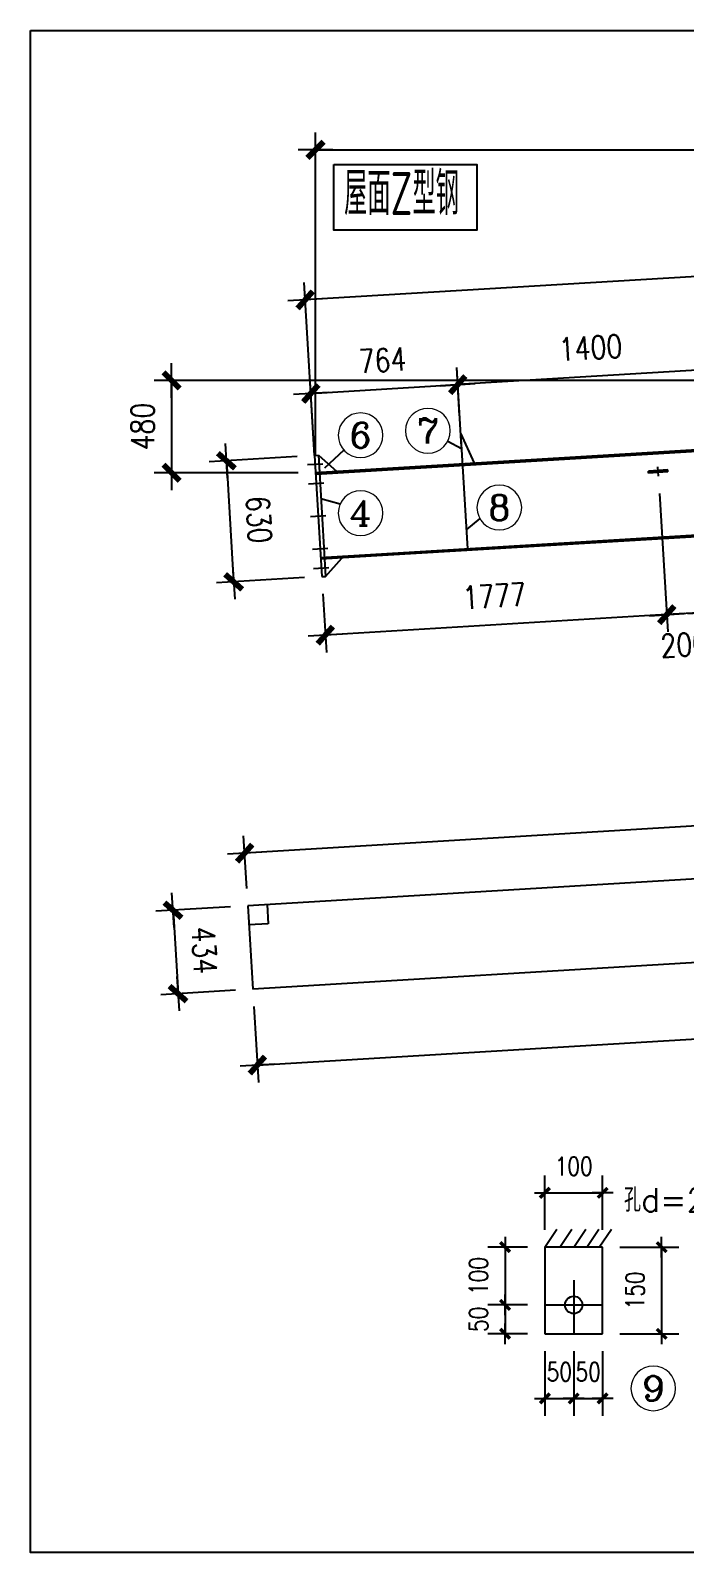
# Model space of a CAD drawing. Header units: millimetres. Extents: x 1471994 to 4527627, y -5186613 to -1927582.
# Drawn here: x 1510356 to 1513754, y -1993261 to -1985355 of the extents above; entities that cross this region are included whole.
import ezdxf
from ezdxf.enums import TextEntityAlignment as Align

# ---------------------------------------------------------------- set-up
doc = ezdxf.new("R2010")
doc.units = ezdxf.units.MM
doc.header["$LTSCALE"] = 1000
doc.header["$PDMODE"] = 34
doc.linetypes.add('CENTER', pattern=[50.8, 31.75, -6.35, 6.35, -6.35])
doc.layers.add('轴线层', color=1, linetype='CENTER', lineweight=15)
doc.layers.add('钢架', color=7, linetype='Continuous', lineweight=25)
doc.styles.add('COMPLEX', font='COMPLEX')
doc.styles.add('DIM_FONT', font='simplex.shx', dxfattribs={"width": 0.8, "bigfont": 'hztxt.shx'})
doc.styles.add('hz', font='gbenor.shx', dxfattribs={"width": 0.75, "height": 100, "bigfont": 'gbcbig.shx'})
doc.styles.get("Standard").update_dxf_attribs({"font": 'txt', "bigfont": 'gbcbig.shx'})
doc.dimstyles.new('WGH(1)', dxfattribs={"dimscale": 1.2, "dimtxt": 100, "dimasz": 0.5, "dimexe": 75, "dimexo": 75, "dimgap": 75, "dimtad": 1, "dimdec": 0, "dimzin": 0, "dimdsep": 46, "dimtxsty": 'DIM_FONT', "dimblk1": '_DIMX', "dimblk2": '_DIMX', "dimsah": 1, "dimcen": 0.09, "dimclrd": 3, "dimclre": 3, "dimclrt": 7, "dimadec": 0, "dimazin": 0, "dimtfac": 1, "dimtdec": 0, "dimtix": 1, "dimtmove": 2, "dimatfit": 3, "dimldrblk": '_DIMX', "dimfxl": 1, "dimtolj": 1, "dimtzin": 0, "dimarcsym": 0})
doc.dimstyles.new('WGH(3)', dxfattribs={"dimscale": 1.2, "dimtxt": 100, "dimasz": 0.3, "dimexe": 75, "dimexo": 75, "dimgap": 75, "dimtad": 1, "dimdec": 0, "dimlfac": 0.333333, "dimzin": 0, "dimdsep": 46, "dimtxsty": 'DIM_FONT', "dimblk1": '_DIMX', "dimblk2": '_DIMX', "dimsah": 1, "dimcen": 0.09, "dimclrd": 3, "dimclre": 3, "dimclrt": 7, "dimazin": 0, "dimtfac": 1, "dimtdec": 0, "dimtix": 1, "dimtmove": 2, "dimatfit": 3, "dimldrblk": '_DIMX', "dimfxl": 1, "dimtolj": 1, "dimtzin": 0, "dimarcsym": 0})

# ---------------------------------------------------------------- blocks, each defined once
blk = doc.blocks.new('_DIMX')
blk.add_line((-150, 0), (150, 0))
at = {"const_width": 50}
blk.add_lwpolyline([(-70, -70), (70, 70)], dxfattribs=at)
blk = doc.blocks.new('*D999')
at = {"color": 3, "lineweight": -2}
for p, q in [((1513982.7, -1987273.3), (1513967.6, -1987021)), ((1512585.2, -1987357.1), (1512570.1, -1987104.8)), ((1513972.4, -1987110.8), (1512576.1, -1987194.6))]:
    blk.add_line(p, q, dxfattribs=at)
at = {"layer": 'Defpoints', "color": 0}
for p in [(1512575.5, -1987194.7), (1513988.1, -1987363.1), (1512590.6, -1987447)]:
    blk.add_point(p, dxfattribs=at)
at = {"color": 3, "lineweight": -2, "xscale": 0.6, "yscale": 0.6, "zscale": 0.6}
for p, rotation in [((1513973, -1987110.8), 3.433630362579523), ((1512575.5, -1987194.7), 183.4336303625795)]:
    blk.add_blockref('_DIMX', p, dxfattribs=dict(at, rotation=rotation))
at = {"color": 7, "insert": (1513265.2, -1987003), "char_height": 120, "attachment_point": 5, "rotation": 3.43363, "style": 'DIM_FONT'}
blk.add_mtext('\\A1;1400', dxfattribs=at)
blk = doc.blocks.new('*D1000')
at = {"color": 3, "lineweight": -2}
for p, q in [((1511831.8, -1987562.6), (1511807.1, -1987150.6)), ((1512594.8, -1987516.9), (1512570.1, -1987104.8)), ((1511813, -1987240.4), (1512574.9, -1987194.7))]:
    blk.add_line(p, q, dxfattribs=at)
at = {"layer": 'Defpoints', "color": 0}
for p in [(1512575.5, -1987194.7), (1512600.2, -1987606.7), (1511837.2, -1987652.5)]:
    blk.add_point(p, dxfattribs=at)
at = {"color": 3, "lineweight": -2, "xscale": 0.6, "yscale": 0.6, "zscale": 0.6}
for p, rotation in [((1512575.5, -1987194.7), 3.433630362453307), ((1511812.4, -1987240.4), 183.4336303624533)]:
    blk.add_blockref('_DIMX', p, dxfattribs=dict(at, rotation=rotation))
at = {"color": 7, "insert": (1512185, -1987067.8), "char_height": 120, "attachment_point": 5, "rotation": 3.43363, "style": 'DIM_FONT'}
blk.add_mtext('\\A1;764', dxfattribs=at)
blk = doc.blocks.new('*D1001')
at = {"color": 3, "lineweight": -2}
for p, q in [((1519831.8, -1987082.6), (1519777.9, -1986184.5)), ((1519782.7, -1986274.4), (1511783.9, -1986754.3)), ((1511831.8, -1987562.6), (1511777.9, -1986664.5))]:
    blk.add_line(p, q, dxfattribs=at)
at = {"layer": 'Defpoints', "color": 0}
for p in [(1511783.3, -1986754.3), (1519837.2, -1987172.5), (1511837.2, -1987652.5)]:
    blk.add_point(p, dxfattribs=at)
at = {"color": 3, "lineweight": -2, "xscale": 0.6, "yscale": 0.6, "zscale": 0.6}
for p, rotation in [((1519783.3, -1986274.3), 3.433630362448747), ((1511783.3, -1986754.3), 183.4336303624488)]:
    blk.add_blockref('_DIMX', p, dxfattribs=dict(at, rotation=rotation))
at = {"color": 7, "insert": (1515774.3, -1986364.6), "char_height": 120, "attachment_point": 5, "rotation": 3.43363, "style": 'DIM_FONT'}
blk.add_mtext('\\A1;8014', dxfattribs=at)
blk = doc.blocks.new('*D1002')
at = {"color": 3, "lineweight": -2}
for p, q in [((1511741.9, -1987568), (1511284.3, -1987595.5)), ((1511374.2, -1987590.7), (1511411.8, -1988218.4)), ((1511779.7, -1988196.9), (1511322, -1988224.4))]:
    blk.add_line(p, q, dxfattribs=at)
at = {"layer": 'Defpoints', "color": 0}
for p in [(1511831.8, -1987562.6), (1511869.5, -1988191.5), (1511411.9, -1988219)]:
    blk.add_point(p, dxfattribs=at)
at = {"color": 3, "lineweight": -2, "xscale": 0.6, "yscale": 0.6, "zscale": 0.6}
for p, rotation in [((1511374.1, -1987590.1), 93.4336303624412), ((1511411.9, -1988219), 273.4336303624412)]:
    blk.add_blockref('_DIMX', p, dxfattribs=dict(at, rotation=rotation))
at = {"color": 7, "insert": (1511542.7, -1987895.5), "char_height": 120, "attachment_point": 5, "rotation": 273.43363, "style": 'DIM_FONT'}
blk.add_mtext('\\A1;630', dxfattribs=at)
blk = doc.blocks.new('*D1004')
at = {"color": 3, "lineweight": -2}
for p, q in [((1511837.2, -1987562.5), (1511837.2, -1985884.9)), ((1519837.2, -1987082.5), (1519837.2, -1985884.9)), ((1511837.8, -1985974.9), (1519836.6, -1985974.9))]:
    blk.add_line(p, q, dxfattribs=at)
at = {"layer": 'Defpoints', "color": 0}
for p in [(1519837.2, -1985974.9), (1519837.2, -1987172.5), (1511837.2, -1987652.5)]:
    blk.add_point(p, dxfattribs=at)
at = {"color": 3, "lineweight": -2, "xscale": 0.6, "yscale": 0.6, "zscale": 0.6, "rotation": 180}
blk.add_blockref('_DIMX', (1511837.2, -1985974.9), dxfattribs=at)
at = {"color": 3, "lineweight": -2, "xscale": 0.6, "yscale": 0.6, "zscale": 0.6}
blk.add_blockref('_DIMX', (1519837.2, -1985974.9), dxfattribs=at)
at = {"color": 7, "insert": (1515837.2, -1985824.9), "char_height": 120, "attachment_point": 5, "style": 'DIM_FONT'}
blk.add_mtext('\\A1;8000', dxfattribs=at)
blk = doc.blocks.new('*D1005')
at = {"color": 3, "lineweight": -2}
for p, q in [((1519747.2, -1987172.5), (1510999.2, -1987172.5)), ((1511089.2, -1987173.1), (1511089.2, -1987651.9)), ((1511747.2, -1987652.5), (1510999.2, -1987652.5))]:
    blk.add_line(p, q, dxfattribs=at)
at = {"layer": 'Defpoints', "color": 0}
for p in [(1519837.2, -1987172.5), (1511089.2, -1987652.5), (1511837.2, -1987652.5)]:
    blk.add_point(p, dxfattribs=at)
at = {"color": 3, "lineweight": -2, "xscale": 0.6, "yscale": 0.6, "zscale": 0.6}
for p, rotation in [((1511089.2, -1987172.5), 90), ((1511089.2, -1987652.5), 270)]:
    blk.add_blockref('_DIMX', p, dxfattribs=dict(at, rotation=rotation))
at = {"color": 7, "insert": (1510939.2, -1987412.5), "char_height": 120, "attachment_point": 5, "rotation": 90, "style": 'DIM_FONT'}
blk.add_mtext('\\A1;480', dxfattribs=at)
blk = doc.blocks.new('*D1009')
at = {"color": 3, "lineweight": -2}
for p, q in [((1513623.5, -1987760.7), (1513666.6, -1988479.1)), ((1513842.6, -1988073.1), (1513866.2, -1988467.2)), ((1513860.2, -1988377.4), (1513661.8, -1988389.3))]:
    blk.add_line(p, q, dxfattribs=at)
at = {"layer": 'Defpoints', "color": 0}
for p in [(1513618.1, -1987670.8), (1513837.2, -1987983.3), (1513661.2, -1988389.3)]:
    blk.add_point(p, dxfattribs=at)
at = {"color": 3, "lineweight": -2, "xscale": 0.6, "yscale": 0.6, "zscale": 0.6}
for p, rotation in [((1513661.2, -1988389.3), 183.4336303625513), ((1513860.8, -1988377.3), 3.433630362551305)]:
    blk.add_blockref('_DIMX', p, dxfattribs=dict(at, rotation=rotation))
at = {"color": 7, "insert": (1513752, -1988545.4), "char_height": 120, "attachment_point": 5, "rotation": 3.43363, "style": 'DIM_FONT'}
blk.add_mtext('\\A1;200', dxfattribs=at)
blk = doc.blocks.new('*D1010')
at = {"color": 3, "lineweight": -2}
for p, q in [((1513623.5, -1987760.7), (1513666.6, -1988479.1)), ((1511874.9, -1988281.3), (1511893.2, -1988585.5)), ((1513660.6, -1988389.3), (1511888.4, -1988495.7))]:
    blk.add_line(p, q, dxfattribs=at)
at = {"layer": 'Defpoints', "color": 0}
for p in [(1513618.1, -1987670.8), (1511869.5, -1988191.5), (1511887.8, -1988495.7)]:
    blk.add_point(p, dxfattribs=at)
at = {"color": 3, "lineweight": -2, "xscale": 0.6, "yscale": 0.6, "zscale": 0.6}
for p, rotation in [((1513661.2, -1988389.3), 3.433630362551305), ((1511887.8, -1988495.7), 183.4336303625513)]:
    blk.add_blockref('_DIMX', p, dxfattribs=dict(at, rotation=rotation))
at = {"color": 7, "insert": (1512765.5, -1988292.8), "char_height": 120, "attachment_point": 5, "rotation": 3.43363, "style": 'DIM_FONT'}
blk.add_mtext('\\A1;1777', dxfattribs=at)
blk = doc.blocks.new('*D1031')
at = {"color": 3, "lineweight": -2}
for p, q in [((1511395.5, -1989906.7), (1511007, -1989930)), ((1511096.9, -1989925.2), (1511122.8, -1990357.2)), ((1511421.5, -1990339.9), (1511033, -1990363.2))]:
    blk.add_line(p, q, dxfattribs=at)
at = {"layer": 'Defpoints', "color": 0}
for p in [(1511485.4, -1989901.3), (1511511.4, -1990334.5), (1511122.8, -1990357.8)]:
    blk.add_point(p, dxfattribs=at)
at = {"color": 3, "lineweight": -2, "xscale": 0.6, "yscale": 0.6, "zscale": 0.6}
for p, rotation in [((1511096.8, -1989924.6), 93.43363036247999), ((1511122.8, -1990357.8), 273.43363036248)]:
    blk.add_blockref('_DIMX', p, dxfattribs=dict(at, rotation=rotation))
at = {"color": 7, "insert": (1511259.6, -1990132.2), "char_height": 120, "attachment_point": 5, "rotation": 273.43363, "style": 'DIM_FONT'}
blk.add_mtext('\\A1;434', dxfattribs=at)
blk = doc.blocks.new('*D1033')
at = {"color": 3, "lineweight": -2}
for p, q in [((1519439.5, -1989333.9), (1519423.1, -1989060.5)), ((1519427.9, -1989150.3), (1511469.6, -1989627.8)), ((1511480, -1989811.4), (1511463.6, -1989538))]:
    blk.add_line(p, q, dxfattribs=at)
at = {"layer": 'Defpoints', "color": 0}
for p in [(1519444.9, -1989423.7), (1511469, -1989627.9), (1511485.4, -1989901.3)]:
    blk.add_point(p, dxfattribs=at)
at = {"color": 3, "lineweight": -2, "xscale": 0.6, "yscale": 0.6, "zscale": 0.6}
for p, rotation in [((1519428.5, -1989150.3), 3.433630362453304), ((1511469, -1989627.9), 183.4336303624533)]:
    blk.add_blockref('_DIMX', p, dxfattribs=dict(at, rotation=rotation))
at = {"color": 7, "insert": (1515439.8, -1989239.3), "char_height": 120, "attachment_point": 5, "rotation": 3.43363, "style": 'DIM_FONT'}
blk.add_mtext('\\A1;7974', dxfattribs=at)
blk = doc.blocks.new('*D1034')
at = {"color": 3, "lineweight": -2}
for p, q in [((1519450.3, -1989948.3), (1519474, -1990342.5)), ((1511535.6, -1990728.6), (1519468, -1990252.7)), ((1511516.7, -1990424.3), (1511540.4, -1990818.5))]:
    blk.add_line(p, q, dxfattribs=at)
at = {"layer": 'Defpoints', "color": 0}
for p in [(1519444.9, -1989858.5), (1519468.6, -1990252.6), (1511511.4, -1990334.5)]:
    blk.add_point(p, dxfattribs=at)
at = {"color": 3, "lineweight": -2, "xscale": 0.6, "yscale": 0.6, "zscale": 0.6}
for p, rotation in [((1519468.6, -1990252.6), 3.433630362443689), ((1511535, -1990728.6), 183.4336303624437)]:
    blk.add_blockref('_DIMX', p, dxfattribs=dict(at, rotation=rotation))
at = {"color": 7, "insert": (1515492.8, -1990340.9), "char_height": 120, "attachment_point": 5, "rotation": 3.43363, "style": 'DIM_FONT'}
blk.add_mtext('\\A1;7948', dxfattribs=at)
blk = doc.blocks.new('轴线标号')
at = {"lineweight": 13}
blk.add_circle((0, 0), 0.5, dxfattribs=at)
at = {"layer": '钢架', "lineweight": 13, "style": 'COMPLEX', "width": 1.041667}
blk.add_attdef('A', text='', height=0.56, dxfattribs=at).set_placement((-0.25, -0.28), (0.25, -0.28), align=Align.FIT)
blk = doc.blocks.new('*D1050')
at = {"color": 3, "lineweight": -2}
for p, q in [((1512938, -1991674.5), (1512731.6, -1991674.5)), ((1512821.6, -1991674.2), (1512821.6, -1991673.8)), ((1512821.6, -1991674.5), (1512821.6, -1991974.5)), ((1512938, -1991974.5), (1512731.6, -1991974.5)), ((1512821.6, -1991974.9), (1512821.6, -1991975.3))]:
    blk.add_line(p, q, dxfattribs=at)
at = {"layer": 'Defpoints', "color": 0}
for p in [(1513028, -1991674.5), (1512821.6, -1991974.5), (1513028, -1991974.5)]:
    blk.add_point(p, dxfattribs=at)
at = {"color": 3, "lineweight": -2, "xscale": 0.36, "yscale": 0.36, "zscale": 0.36}
for p, rotation in [((1512821.6, -1991674.5), 270), ((1512821.6, -1991974.5), 90)]:
    blk.add_blockref('_DIMX', p, dxfattribs=dict(at, rotation=rotation))
at = {"color": 7, "insert": (1512683.6, -1991824.5), "char_height": 96, "attachment_point": 5, "rotation": 90, "style": 'DIM_FONT'}
blk.add_mtext('\\A1;100', dxfattribs=at)
blk = doc.blocks.new('*D1051')
at = {"color": 3, "lineweight": -2}
for p, q in [((1512938, -1991974.5), (1512731.6, -1991974.5)), ((1512821.6, -1991974.2), (1512821.6, -1991973.8)), ((1512821.6, -1991974.5), (1512821.6, -1992124.5)), ((1512938, -1992124.5), (1512731.6, -1992124.5)), ((1512821.6, -1992124.9), (1512821.6, -1992125.3))]:
    blk.add_line(p, q, dxfattribs=at)
at = {"layer": 'Defpoints', "color": 0}
for p in [(1513028, -1991974.5), (1512821.6, -1992124.5), (1513028, -1992124.5)]:
    blk.add_point(p, dxfattribs=at)
at = {"color": 3, "lineweight": -2, "xscale": 0.36, "yscale": 0.36, "zscale": 0.36}
for p, rotation in [((1512821.6, -1991974.5), 270), ((1512821.6, -1992124.5), 90)]:
    blk.add_blockref('_DIMX', p, dxfattribs=dict(at, rotation=rotation))
at = {"color": 7, "insert": (1512683.6, -1992049.5), "char_height": 96, "attachment_point": 5, "rotation": 90, "style": 'DIM_FONT'}
blk.add_mtext('\\A1;50', dxfattribs=at)
blk = doc.blocks.new('*D1052')
at = {"color": 3, "lineweight": -2}
for p, q in [((1513418, -1991674.5), (1513724.6, -1991674.5)), ((1513634.6, -1991674.9), (1513634.6, -1992124.2)), ((1513418, -1992124.5), (1513724.6, -1992124.5))]:
    blk.add_line(p, q, dxfattribs=at)
at = {"layer": 'Defpoints', "color": 0}
for p in [(1513328, -1991674.5), (1513328, -1992124.5), (1513634.6, -1992124.5)]:
    blk.add_point(p, dxfattribs=at)
at = {"color": 3, "lineweight": -2, "xscale": 0.36, "yscale": 0.36, "zscale": 0.36}
for p, rotation in [((1513634.6, -1991674.5), 90), ((1513634.6, -1992124.5), 270)]:
    blk.add_blockref('_DIMX', p, dxfattribs=dict(at, rotation=rotation))
at = {"color": 7, "insert": (1513496.6, -1991899.5), "char_height": 96, "attachment_point": 5, "rotation": 90, "style": 'DIM_FONT'}
blk.add_mtext('\\A1;150', dxfattribs=at)
blk = doc.blocks.new('*D1053')
at = {"color": 3, "lineweight": -2}
for p, q in [((1513028, -1991584.5), (1513028, -1991302.5)), ((1513328, -1991584.5), (1513328, -1991302.5)), ((1513027.6, -1991392.5), (1513027.2, -1991392.5)), ((1513028, -1991392.5), (1513328, -1991392.5)), ((1513328.3, -1991392.5), (1513328.7, -1991392.5))]:
    blk.add_line(p, q, dxfattribs=at)
at = {"layer": 'Defpoints', "color": 0}
for p in [(1513328, -1991392.5), (1513028, -1991674.5), (1513328, -1991674.5)]:
    blk.add_point(p, dxfattribs=at)
at = {"color": 3, "lineweight": -2, "xscale": 0.36, "yscale": 0.36, "zscale": 0.36}
blk.add_blockref('_DIMX', (1513028, -1991392.5), dxfattribs=at)
at = {"color": 3, "lineweight": -2, "xscale": 0.36, "yscale": 0.36, "zscale": 0.36, "rotation": 180}
blk.add_blockref('_DIMX', (1513328, -1991392.5), dxfattribs=at)
at = {"color": 7, "insert": (1513178, -1991254.5), "char_height": 96, "attachment_point": 5, "style": 'DIM_FONT'}
blk.add_mtext('\\A1;100', dxfattribs=at)
blk = doc.blocks.new('*D1054')
at = {"color": 3, "lineweight": -2}
for p, q in [((1513028, -1992214.5), (1513028, -1992550.2)), ((1513178, -1992214.5), (1513178, -1992550.2)), ((1513027.6, -1992460.2), (1513027.2, -1992460.2)), ((1513028, -1992460.2), (1513178, -1992460.2)), ((1513178.3, -1992460.2), (1513178.7, -1992460.2))]:
    blk.add_line(p, q, dxfattribs=at)
at = {"layer": 'Defpoints', "color": 0}
for p in [(1513028, -1992124.5), (1513178, -1992124.5), (1513178, -1992460.2)]:
    blk.add_point(p, dxfattribs=at)
at = {"color": 3, "lineweight": -2, "xscale": 0.36, "yscale": 0.36, "zscale": 0.36}
blk.add_blockref('_DIMX', (1513028, -1992460.2), dxfattribs=at)
at = {"color": 3, "lineweight": -2, "xscale": 0.36, "yscale": 0.36, "zscale": 0.36, "rotation": 180}
blk.add_blockref('_DIMX', (1513178, -1992460.2), dxfattribs=at)
at = {"color": 7, "insert": (1513103, -1992322.2), "char_height": 96, "attachment_point": 5, "style": 'DIM_FONT'}
blk.add_mtext('\\A1;50', dxfattribs=at)
blk = doc.blocks.new('*D1039')
at = {"color": 3, "lineweight": -2}
for p, q in [((1513178, -1992214.5), (1513178, -1992550.2)), ((1513328, -1992214.5), (1513328, -1992550.2)), ((1513177.6, -1992460.2), (1513177.2, -1992460.2)), ((1513178, -1992460.2), (1513328, -1992460.2)), ((1513328.3, -1992460.2), (1513328.7, -1992460.2))]:
    blk.add_line(p, q, dxfattribs=at)
at = {"layer": 'Defpoints', "color": 0}
for p in [(1513178, -1992124.5), (1513328, -1992124.5), (1513328, -1992460.2)]:
    blk.add_point(p, dxfattribs=at)
at = {"color": 3, "lineweight": -2, "xscale": 0.36, "yscale": 0.36, "zscale": 0.36}
blk.add_blockref('_DIMX', (1513178, -1992460.2), dxfattribs=at)
at = {"color": 3, "lineweight": -2, "xscale": 0.36, "yscale": 0.36, "zscale": 0.36, "rotation": 180}
blk.add_blockref('_DIMX', (1513328, -1992460.2), dxfattribs=at)
at = {"color": 7, "insert": (1513253, -1992322.2), "char_height": 96, "attachment_point": 5, "style": 'DIM_FONT'}
blk.add_mtext('\\A1;50', dxfattribs=at)

msp = doc.modelspace()

# ---------------------------------------------------------------- linework, layer by layer
for p, q in [((1519837.2, -1987172.5), (1511837.2, -1987652.5)), ((1519837.7, -1987180.5), (1511837.7, -1987660.5)), ((1512523.5, -1987488.5), (1512595.3, -1987525.9)), ((1512590.6, -1987447), (1512626.7, -1988047.9)), ((1512590.6, -1987447), (1512660.1, -1987603.1)), ((1511851.7, -1987561.4), (1511947, -1987645.9)), ((1511984, -1987534.6), (1511882.8, -1987627.6)), ((1519836.7, -1987615.3), (1511863.6, -1988093.7)), ((1519837.2, -1987623.3), (1511864.1, -1988101.7)), ((1511964.6, -1987815.1), (1511865.3, -1987787.1)), ((1512690.3, -1987890.3), (1512620.7, -1987947.8)), ((1511889.5, -1988190.3), (1511973.9, -1988095.1)), ((1519444.9, -1989423.7), (1511485.4, -1989901.3)), ((1519470.9, -1989856.9), (1511511.4, -1990334.5)), ((1511591.2, -1989995.1), (1511491.4, -1990001.1)), ((1513028, -1991674.5), (1513091.1, -1991580.7)), ((1513105, -1991674.5), (1513168.1, -1991580.7)), ((1513178, -1991674.5), (1513241.1, -1991580.7)), ((1513246.1, -1991674.5), (1513309.2, -1991580.7)), ((1513310.8, -1991674.5), (1513373.9, -1991580.7)), ((1513028, -1991674.5), (1513028, -1992124.5)), ((1513328, -1991674.5), (1513028, -1991674.5)), ((1513328, -1992124.5), (1513328, -1991674.5)), ((1513178, -1991846.5), (1513178, -1992124.5)), ((1513028, -1991974.5), (1513328, -1991974.5)), ((1513028, -1992124.5), (1513328, -1992124.5))]:
    msp.add_line(p, q)
at = {"color": 2}
for p, q in [((1511831.8, -1987562.6), (1511851.7, -1987561.4)), ((1511831.8, -1987562.6), (1511869.5, -1988191.5)), ((1511851.7, -1987561.4), (1511889.5, -1988190.3)), ((1511794.5, -1987610), (1511874.4, -1987605.2)), ((1513666.2, -1987637.9), (1513566.4, -1987643.9)), ((1513567, -1987653.9), (1513566.4, -1987643.9)), ((1513666.5, -1987642.9), (1513566.7, -1987648.9)), ((1513618.1, -1987670.8), (1513615.1, -1987620.9)), ((1513666.8, -1987647.9), (1513666.2, -1987637.9)), ((1511800.5, -1987709.8), (1511880.4, -1987705)), ((1513666.8, -1987647.9), (1513567, -1987653.9)), ((1511810.7, -1987879.5), (1511890.6, -1987874.7)), ((1511820.9, -1988049.2), (1511900.8, -1988044.4)), ((1511826.9, -1988149), (1511906.7, -1988144.2)), ((1511869.5, -1988191.5), (1511889.5, -1988190.3)), ((1511485.4, -1989901.3), (1511511.4, -1990334.5)), ((1511585.2, -1989895.3), (1511591.2, -1989995.1))]:
    msp.add_line(p, q, dxfattribs=at)
for points in [[(1510356.3, -1985355), (1523970.4, -1985355), (1523970.4, -1993260.7), (1510356.3, -1993260.7)], [(1511932.9, -1986051.3), (1512673.9, -1986051.3), (1512673.9, -1986392), (1511932.9, -1986392)]]:
    msp.add_lwpolyline(points, close=True)
msp.add_circle((1513178, -1991974.5), 45)

# ---------------------------------------------------------------- block references
ref = msp.add_blockref('轴线标号', (1512420.5, -1987434.4), dxfattribs=dict(xscale=-232.4988107294776, yscale=232.4988107295358, zscale=232.4988107293054))
ref.add_attrib('A', '7', dxfattribs={"layer": '钢架', "lineweight": 13, "height": 130.2, "style": 'COMPLEX', "width": 1.339286}).set_placement((1512362.4, -1987499.5), (1512478.7, -1987499.5), align=Align.FIT)
ref = msp.add_blockref('轴线标号', (1512071.1, -1987457.6), dxfattribs=dict(xscale=-232.4988107294776, yscale=232.4988107295358, zscale=232.4988107293054))
ref.add_attrib('A', '6', dxfattribs={"layer": '钢架', "lineweight": 13, "height": 130.2, "style": 'COMPLEX', "width": 1.339286}).set_placement((1512012.9, -1987522.7), (1512129.2, -1987522.7), align=Align.FIT)
ref = msp.add_blockref('轴线标号', (1512791.5, -1987833.1), dxfattribs=dict(xscale=-232.4988107294776, yscale=232.4988107295358, zscale=232.4988107293054))
ref.add_attrib('A', '8', dxfattribs={"layer": '钢架', "lineweight": 13, "height": 130.2, "style": 'COMPLEX', "width": 1.339286}).set_placement((1512733.4, -1987898.2), (1512849.6, -1987898.2), align=Align.FIT)
ref = msp.add_blockref('轴线标号', (1512071.1, -1987861.9), dxfattribs=dict(xscale=-232.4988107294776, yscale=232.4988107295358, zscale=232.4988107293054))
ref.add_attrib('A', '4', dxfattribs={"layer": '钢架', "lineweight": 13, "height": 130.2, "style": 'COMPLEX', "width": 1.171875}).set_placement((1512012.9, -1987927), (1512129.2, -1987927), align=Align.FIT)
ref = msp.add_blockref('轴线标号', (1513591.3, -1992407.9), dxfattribs=dict(xscale=-232.0951669606147, yscale=232.0951669606147, zscale=232.0951669606781))
ref.add_attrib('A', '9', dxfattribs={"layer": '钢架', "lineweight": 13, "height": 130, "style": 'COMPLEX', "width": 1.339286}).set_placement((1513533.2, -1992472.8), (1513649.3, -1992472.8), align=Align.FIT)

# ---------------------------------------------------------------- texts
at = {"layer": '轴线层', "color": 0, "linetype": 'ByBlock', "insert": (1513439.3, -1991368), "char_height": 122.5, "attachment_point": 1}
msp.add_mtext_dynamic_manual_height_columns('孔d=22', width=1506.743, gutter_width=12.5, heights=[336], dxfattribs=at)
at = {"layer": '钢架', "lineweight": 13, "insert": (1511985.2, -1986090.2), "char_height": 223.95, "width": 917.795, "attachment_point": 1, "style": 'hz'}
msp.add_mtext('屋面Z型钢', dxfattribs=at)

# ---------------------------------------------------------------- dimensions: what is measured, and where the dimension line sits
dim = msp.add_linear_dim(base=(1519837.2, -1985974.9), p1=(1511837.2, -1987652.5), p2=(1519837.2, -1987172.5), dimstyle='WGH(1)')
dim.commit()
dim.dimension.update_dxf_attribs({"geometry": '*D1004', "text_midpoint": (1515837.2, -1985824.9)})
for p1, p2, distance, picture, middle in [((1519837.2, -1987172.5), (1511837.2, -1987652.5), -899.8, '*D1001', (1515774.3, -1986364.6)), ((1511837.2, -1987652.5), (1512600.2, -1987606.7), 412.8, '*D1000', (1512185, -1987067.8)), ((1511831.8, -1987562.6), (1511869.5, -1988191.5), -458.5, '*D1002', (1511542.7, -1987895.5)), ((1519444.9, -1989423.7), (1511485.4, -1989901.3), -273.9, '*D1033', (1515439.8, -1989239.3)), ((1511485.4, -1989901.3), (1511511.4, -1990334.5), -389.2, '*D1031', (1511259.6, -1990132.2)), ((1511511.4, -1990334.5), (1519444.9, -1989858.5), -394.9, '*D1034', (1515492.8, -1990340.9))]:
    dim = msp.add_aligned_dim(p1=p1, p2=p2, distance=distance, dimstyle='WGH(1)')
    dim.commit()
    dim.dimension.update_dxf_attribs({"geometry": picture, "text_midpoint": middle})
for base, p1, p2, angle, picture, middle in [((1512575.5, -1987194.7), (1513988.1, -1987363.1), (1512590.6, -1987447), 3.43363, '*D999', (1513265.2, -1987003)), ((1511089.2, -1987652.5), (1519837.2, -1987172.5), (1511837.2, -1987652.5), 90, '*D1005', (1510939.2, -1987412.5)), ((1511887.8, -1988495.7), (1513618.1, -1987670.8), (1511869.5, -1988191.5), 3.43363, '*D1010', (1512765.5, -1988292.8))]:
    dim = msp.add_linear_dim(base=base, p1=p1, p2=p2, angle=angle, dimstyle='WGH(1)')
    dim.commit()
    dim.dimension.update_dxf_attribs({"geometry": picture, "text_midpoint": middle})
dim = msp.add_linear_dim(base=(1513661.2, -1988389.3), p1=(1513837.2, -1987983.3), p2=(1513618.1, -1987670.8), angle=3.43363, dimstyle='WGH(1)')
dim.commit()
dim.dimension.update_dxf_attribs({"geometry": '*D1009', "text_midpoint": (1513752, -1988545.4), "dimtype": 160})
for base, p1, p2, picture, middle in [((1513328, -1991392.5), (1513028, -1991674.5), (1513328, -1991674.5), '*D1053', (1513178, -1991254.5)), ((1513178, -1992460.2), (1513028, -1992124.5), (1513178, -1992124.5), '*D1054', (1513103, -1992322.2)), ((1513328, -1992460.2), (1513178, -1992124.5), (1513328, -1992124.5), '*D1039', (1513253, -1992322.2))]:
    dim = msp.add_linear_dim(base=base, p1=p1, p2=p2, dimstyle='WGH(3)', override={"dimtxt": 80})
    dim.commit()
    dim.dimension.update_dxf_attribs({"geometry": picture, "text_midpoint": middle})
for base, p1, p2, picture, middle in [((1512821.6, -1991974.5), (1513028, -1991674.5), (1513028, -1991974.5), '*D1050', (1512683.6, -1991824.5)), ((1513634.6, -1992124.5), (1513328, -1991674.5), (1513328, -1992124.5), '*D1052', (1513496.6, -1991899.5)), ((1512821.6, -1992124.5), (1513028, -1991974.5), (1513028, -1992124.5), '*D1051', (1512683.6, -1992049.5))]:
    dim = msp.add_linear_dim(base=base, p1=p1, p2=p2, angle=90, dimstyle='WGH(3)', override={"dimtxt": 80})
    dim.commit()
    dim.dimension.update_dxf_attribs({"geometry": picture, "text_midpoint": middle})

doc.saveas('drawing.dxf')
